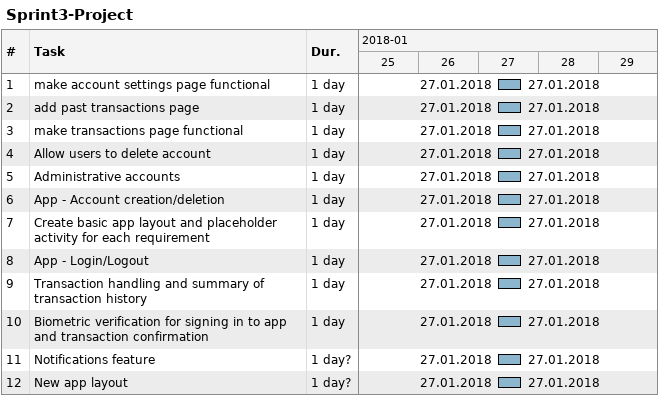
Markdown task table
Sprint3-Project

| ID | Task | Duration | Start | Finish |
|---|---|---|---|---|
| 1 | make account settings page functional | 1d | 2018-01-27 | 2018-01-27 |
| 2 | add past transactions page | 1d | 2018-01-27 | 2018-01-27 |
| 3 | make transactions page functional | 1d | 2018-01-27 | 2018-01-27 |
| 4 | Allow users to delete account | 1d | 2018-01-27 | 2018-01-27 |
| 5 | Administrative accounts | 1d | 2018-01-27 | 2018-01-27 |
| 6 | App - Account creation/deletion | 1d | 2018-01-27 | 2018-01-27 |
| 7 | Create basic app layout and placeholder activity for each requirement | 1d | 2018-01-27 | 2018-01-27 |
| 8 | App - Login/Logout | 1d | 2018-01-27 | 2018-01-27 |
| 9 | Transaction handling and summary of transaction history | 1d | 2018-01-27 | 2018-01-27 |
| 10 | Biometric verification for signing in to app and transaction confirmation | 1d | 2018-01-27 | 2018-01-27 |
| 11 | Notifications feature | 1d? | 2018-01-27 | 2018-01-27 |
| 12 | New app layout | 1d? | 2018-01-27 | 2018-01-27 |
